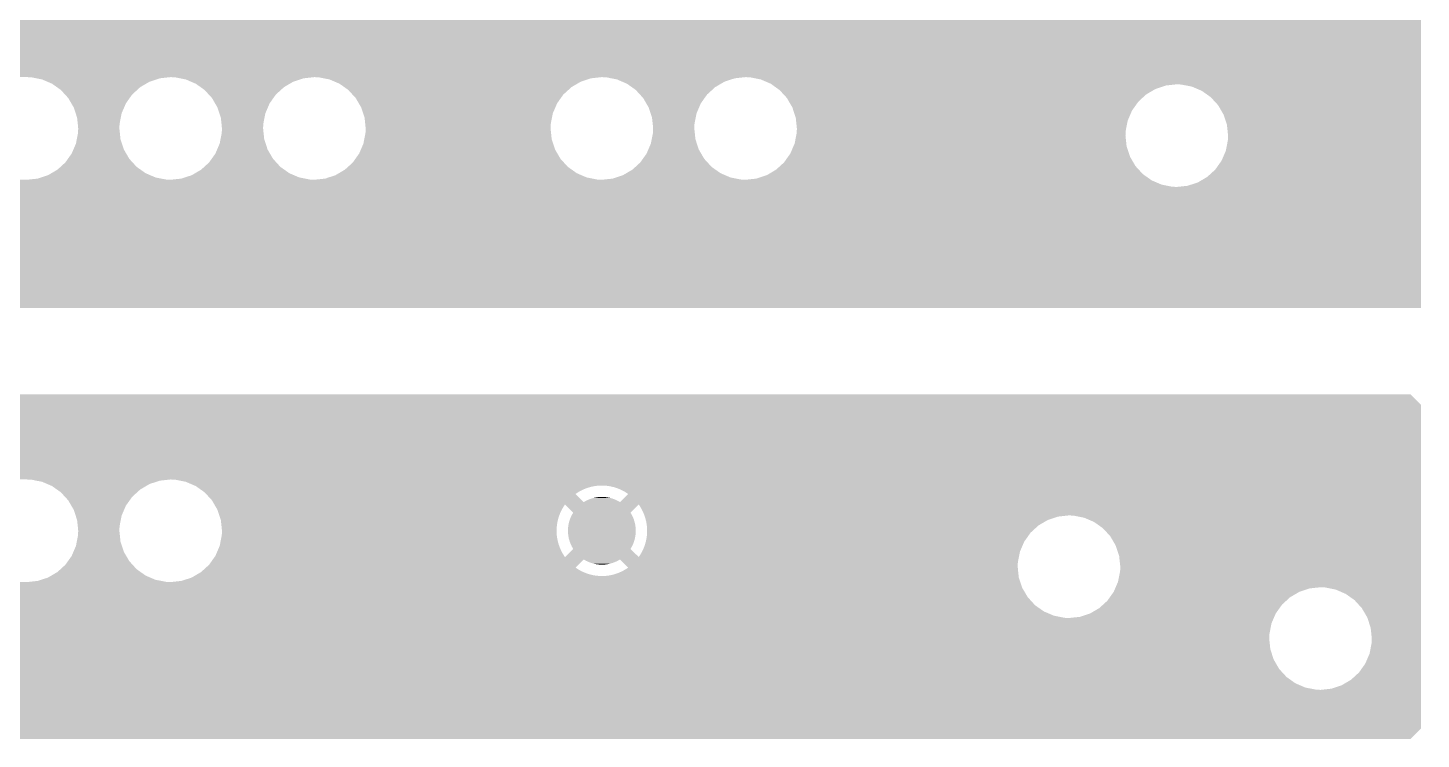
# Model space of a CAD drawing. Extents: x 295 to 953, y 10 to 290.
# Drawn here: x 631.18 to 659.49, y 205.21 to 219.67 of the extents above; entities that cross this region are included whole.
import ezdxf

# ---------------------------------------------------------------- set-up
doc = ezdxf.new("R2010")
doc.units = 0
doc.header["$LTSCALE"] = 5
doc.header["$MEASUREMENT"] = 0
doc.layers.add('PWR', color=7, linetype='CONTINUOUS')

msp = doc.modelspace()

# ---------------------------------------------------------------- linework, layer by layer
at = {"layer": 'PWR'}
for points in [[(572.155, 219.251), (572.155, 220.086), (659.493, 219.251), (659.493, 220.086)], [(593.863, 219.247), (593.771, 219.251), (659.493, 219.247), (659.493, 219.251)], [(594.079, 219.204), (593.863, 219.247), (659.493, 219.204), (659.493, 219.247)], [(594.281, 219.117), (594.079, 219.204), (659.493, 219.117), (659.493, 219.204)], [(594.461, 218.99), (594.281, 219.117), (659.493, 218.99), (659.493, 219.117)], [(594.61, 218.827), (594.461, 218.99), (659.493, 218.827), (659.493, 218.99)], [(594.704, 218.667), (594.61, 218.827), (659.493, 218.667), (659.493, 218.827)], [(631.251, 218.663), (631.16, 218.667), (634.042, 218.663), (634.081, 218.667)], [(631.349, 218.643), (631.251, 218.663), (633.861, 218.643), (634.042, 218.663)], [(631.468, 218.62), (631.349, 218.643), (633.791, 218.62), (633.861, 218.643)], [(631.574, 218.574), (631.468, 218.62), (633.652, 218.574), (633.791, 218.62)], [(634.172, 218.663), (634.081, 218.667), (636.963, 218.663), (637.002, 218.667)], [(634.27, 218.643), (634.172, 218.663), (636.782, 218.643), (636.963, 218.663)], [(634.389, 218.62), (634.27, 218.643), (636.712, 218.62), (636.782, 218.643)], [(634.495, 218.574), (634.389, 218.62), (636.573, 218.574), (636.712, 218.62)], [(637.093, 218.663), (637.002, 218.667), (642.805, 218.663), (642.844, 218.667)], [(637.191, 218.643), (637.093, 218.663), (642.624, 218.643), (642.805, 218.663)], [(637.31, 218.62), (637.191, 218.643), (642.554, 218.62), (642.624, 218.643)], [(637.416, 218.574), (637.31, 218.62), (642.415, 218.574), (642.554, 218.62)], [(642.935, 218.663), (642.844, 218.667), (645.726, 218.663), (645.765, 218.667)], [(643.033, 218.643), (642.935, 218.663), (645.545, 218.643), (645.726, 218.663)], [(643.152, 218.62), (643.033, 218.643), (645.475, 218.62), (645.545, 218.643)], [(643.258, 218.574), (643.152, 218.62), (645.336, 218.574), (645.475, 218.62)], [(645.856, 218.663), (645.765, 218.667), (659.493, 218.663), (659.493, 218.667)], [(646.073, 218.62), (645.856, 218.663), (659.493, 218.62), (659.493, 218.663)], [(646.275, 218.533), (646.073, 218.62), (659.493, 218.533), (659.493, 218.62)], [(631.67, 218.533), (631.574, 218.574), (633.581, 218.533), (633.652, 218.574)], [(631.769, 218.463), (631.67, 218.533), (633.462, 218.463), (633.581, 218.533)], [(631.85, 218.405), (631.769, 218.463), (633.399, 218.405), (633.462, 218.463)], [(631.933, 218.314), (631.85, 218.405), (633.299, 218.314), (633.399, 218.405)], [(631.999, 218.243), (631.933, 218.314), (633.248, 218.243), (633.299, 218.314)], [(634.591, 218.533), (634.495, 218.574), (636.502, 218.533), (636.573, 218.574)], [(634.69, 218.463), (634.591, 218.533), (636.383, 218.463), (636.502, 218.533)], [(634.771, 218.405), (634.69, 218.463), (636.32, 218.405), (636.383, 218.463)], [(634.854, 218.314), (634.771, 218.405), (636.22, 218.314), (636.32, 218.405)], [(634.92, 218.243), (634.854, 218.314), (636.169, 218.243), (636.22, 218.314)], [(637.512, 218.533), (637.416, 218.574), (642.344, 218.533), (642.415, 218.574)], [(637.611, 218.463), (637.512, 218.533), (642.225, 218.463), (642.344, 218.533)], [(637.692, 218.405), (637.611, 218.463), (642.162, 218.405), (642.225, 218.463)], [(637.775, 218.314), (637.692, 218.405), (642.062, 218.314), (642.162, 218.405)], [(637.841, 218.243), (637.775, 218.314), (642.011, 218.243), (642.062, 218.314)], [(643.354, 218.533), (643.258, 218.574), (645.265, 218.533), (645.336, 218.574)], [(643.453, 218.463), (643.354, 218.533), (645.146, 218.463), (645.265, 218.533)], [(643.534, 218.405), (643.453, 218.463), (645.083, 218.405), (645.146, 218.463)], [(643.617, 218.314), (643.534, 218.405), (644.983, 218.314), (645.083, 218.405)], [(643.683, 218.243), (643.617, 218.314), (644.932, 218.243), (644.983, 218.314)], [(646.293, 218.521), (646.275, 218.533), (659.493, 218.521), (659.493, 218.533)], [(646.326, 218.497), (646.293, 218.521), (654.308, 218.497), (654.528, 218.521)], [(646.422, 218.428), (646.326, 218.497), (654.099, 218.428), (654.308, 218.497)], [(646.455, 218.405), (646.422, 218.428), (654.059, 218.405), (654.099, 218.428)], [(646.536, 218.317), (646.455, 218.405), (653.909, 218.317), (654.059, 218.405)], [(646.604, 218.243), (646.536, 218.317), (653.827, 218.243), (653.909, 218.317)], [(654.619, 218.516), (654.528, 218.521), (659.493, 218.516), (659.493, 218.521)], [(654.836, 218.474), (654.619, 218.516), (659.493, 218.474), (659.493, 218.516)], [(655.038, 218.387), (654.836, 218.474), (659.493, 218.387), (659.493, 218.474)], [(655.218, 218.259), (655.038, 218.387), (659.493, 218.259), (659.493, 218.387)], [(632.062, 218.134), (631.999, 218.243), (633.171, 218.134), (633.248, 218.243)], [(632.11, 218.052), (632.062, 218.134), (633.136, 218.052), (633.171, 218.134)], [(632.15, 217.932), (632.11, 218.052), (633.084, 217.932), (633.136, 218.052)], [(634.983, 218.134), (634.92, 218.243), (636.092, 218.134), (636.169, 218.243)], [(635.031, 218.052), (634.983, 218.134), (636.057, 218.052), (636.092, 218.134)], [(635.071, 217.932), (635.031, 218.052), (636.005, 217.932), (636.057, 218.052)], [(637.904, 218.134), (637.841, 218.243), (641.934, 218.134), (642.011, 218.243)], [(637.952, 218.052), (637.904, 218.134), (641.899, 218.052), (641.934, 218.134)], [(637.992, 217.932), (637.952, 218.052), (641.847, 217.932), (641.899, 218.052)], [(643.746, 218.134), (643.683, 218.243), (644.855, 218.134), (644.932, 218.243)], [(643.794, 218.052), (643.746, 218.134), (644.82, 218.052), (644.855, 218.134)], [(643.834, 217.932), (643.794, 218.052), (644.768, 217.932), (644.82, 218.052)], [(646.647, 218.168), (646.604, 218.243), (653.746, 218.168), (653.827, 218.243)], [(646.715, 218.052), (646.647, 218.168), (653.664, 218.052), (653.746, 218.168)], [(646.736, 217.988), (646.715, 218.052), (653.618, 217.988), (653.664, 218.052)], [(655.367, 218.097), (655.218, 218.259), (659.493, 218.097), (659.493, 218.259)], [(655.478, 217.906), (655.367, 218.097), (659.493, 217.906), (659.493, 218.097)], [(632.179, 217.843), (632.15, 217.932), (633.067, 217.843), (633.084, 217.932)], [(632.193, 217.716), (632.179, 217.843), (633.042, 217.716), (633.067, 217.843)], [(635.1, 217.843), (635.071, 217.932), (635.988, 217.843), (636.005, 217.932)], [(635.114, 217.716), (635.1, 217.843), (635.963, 217.716), (635.988, 217.843)], [(638.021, 217.843), (637.992, 217.932), (641.83, 217.843), (641.847, 217.932)], [(638.035, 217.716), (638.021, 217.843), (641.805, 217.716), (641.83, 217.843)], [(643.863, 217.843), (643.834, 217.932), (644.751, 217.843), (644.768, 217.932)], [(643.877, 217.716), (643.863, 217.843), (644.726, 217.716), (644.751, 217.843)], [(646.784, 217.843), (646.736, 217.988), (653.556, 217.843), (653.618, 217.988)], [(646.79, 217.786), (646.784, 217.843), (653.531, 217.786), (653.556, 217.843)], [(646.807, 217.624), (646.79, 217.786), (653.499, 217.624), (653.531, 217.786)], [(655.547, 217.697), (655.478, 217.906), (659.493, 217.697), (659.493, 217.906)], [(632.173, 217.405), (632.198, 217.532), (633.061, 217.405), (633.048, 217.532)], [(632.202, 217.624), (632.193, 217.716), (633.038, 217.624), (633.042, 217.716)], [(632.198, 217.532), (632.202, 217.624), (633.048, 217.532), (633.038, 217.624)], [(635.094, 217.405), (635.119, 217.532), (635.982, 217.405), (635.969, 217.532)], [(635.123, 217.624), (635.114, 217.716), (635.959, 217.624), (635.963, 217.716)], [(635.119, 217.532), (635.123, 217.624), (635.969, 217.532), (635.959, 217.624)], [(638.015, 217.405), (638.04, 217.532), (641.824, 217.405), (641.811, 217.532)], [(638.044, 217.624), (638.035, 217.716), (641.801, 217.624), (641.805, 217.716)], [(638.04, 217.532), (638.044, 217.624), (641.811, 217.532), (641.801, 217.624)], [(643.857, 217.405), (643.882, 217.532), (644.745, 217.405), (644.732, 217.532)], [(643.886, 217.624), (643.877, 217.716), (644.722, 217.624), (644.726, 217.716)], [(643.882, 217.532), (643.886, 217.624), (644.732, 217.532), (644.722, 217.624)], [(646.761, 217.316), (646.793, 217.478), (653.502, 217.316), (653.485, 217.478)], [(646.793, 217.478), (646.803, 217.532), (653.485, 217.478), (653.487, 217.532)], [(646.803, 217.532), (646.805, 217.57), (653.487, 217.532), (653.489, 217.57)], [(646.805, 217.57), (646.807, 217.624), (653.489, 217.57), (653.499, 217.624)], [(655.57, 217.478), (655.547, 217.697), (659.493, 217.478), (659.493, 217.697)], [(655.566, 217.386), (655.57, 217.478), (659.493, 217.386), (659.493, 217.478)], [(632.069, 217.113), (632.104, 217.195), (633.178, 217.113), (633.13, 217.195)], [(632.104, 217.195), (632.156, 217.316), (633.13, 217.195), (633.09, 217.316)], [(632.156, 217.316), (632.173, 217.405), (633.09, 217.316), (633.061, 217.405)], [(634.99, 217.113), (635.025, 217.195), (636.099, 217.113), (636.051, 217.195)], [(635.025, 217.195), (635.077, 217.316), (636.051, 217.195), (636.011, 217.316)], [(635.077, 217.316), (635.094, 217.405), (636.011, 217.316), (635.982, 217.405)], [(637.911, 217.113), (637.946, 217.195), (641.941, 217.113), (641.893, 217.195)], [(637.946, 217.195), (637.998, 217.316), (641.893, 217.195), (641.853, 217.316)], [(637.998, 217.316), (638.015, 217.405), (641.853, 217.316), (641.824, 217.405)], [(643.753, 217.113), (643.788, 217.195), (644.862, 217.113), (644.814, 217.195)], [(643.788, 217.195), (643.84, 217.316), (644.814, 217.195), (644.774, 217.316)], [(643.84, 217.316), (643.857, 217.405), (644.774, 217.316), (644.745, 217.405)], [(646.674, 217.113), (646.736, 217.259), (653.556, 217.113), (653.508, 217.259)], [(646.736, 217.259), (646.761, 217.316), (653.508, 217.259), (653.502, 217.316)], [(655.524, 217.17), (655.566, 217.386), (659.493, 217.17), (659.493, 217.386)], [(631.842, 216.842), (631.941, 216.933), (633.39, 216.842), (633.307, 216.933)], [(631.941, 216.933), (631.992, 217.005), (633.307, 216.933), (633.241, 217.005)], [(631.992, 217.005), (632.069, 217.113), (633.241, 217.005), (633.178, 217.113)], [(634.763, 216.842), (634.862, 216.933), (636.311, 216.842), (636.228, 216.933)], [(634.862, 216.933), (634.913, 217.005), (636.228, 216.933), (636.162, 217.005)], [(634.913, 217.005), (634.99, 217.113), (636.162, 217.005), (636.099, 217.113)], [(637.684, 216.842), (637.783, 216.933), (642.153, 216.842), (642.07, 216.933)], [(637.783, 216.933), (637.834, 217.005), (642.07, 216.933), (642.004, 217.005)], [(637.834, 217.005), (637.911, 217.113), (642.004, 217.005), (641.941, 217.113)], [(643.526, 216.842), (643.625, 216.933), (645.074, 216.842), (644.991, 216.933)], [(643.625, 216.933), (643.676, 217.005), (644.991, 216.933), (644.925, 217.005)], [(643.676, 217.005), (643.753, 217.113), (644.925, 217.005), (644.862, 217.113)], [(646.465, 216.859), (646.546, 216.933), (653.688, 216.859), (653.645, 216.933)], [(646.546, 216.933), (646.628, 217.049), (653.645, 216.933), (653.577, 217.049)], [(646.628, 217.049), (646.674, 217.113), (653.577, 217.049), (653.556, 217.113)], [(655.309, 216.787), (655.437, 216.967), (659.493, 216.787), (659.493, 216.967)], [(655.437, 216.967), (655.524, 217.17), (659.493, 216.967), (659.493, 217.17)], [(631.379, 216.604), (631.45, 216.628), (633.891, 216.604), (633.772, 216.628)], [(631.45, 216.628), (631.588, 216.673), (633.772, 216.628), (633.666, 216.673)], [(631.588, 216.673), (631.659, 216.715), (633.666, 216.673), (633.57, 216.715)], [(631.659, 216.715), (631.778, 216.785), (633.57, 216.715), (633.471, 216.785)], [(631.778, 216.785), (631.842, 216.842), (633.471, 216.785), (633.39, 216.842)], [(634.3, 216.604), (634.371, 216.628), (636.812, 216.604), (636.693, 216.628)], [(634.371, 216.628), (634.509, 216.673), (636.693, 216.628), (636.587, 216.673)], [(634.509, 216.673), (634.58, 216.715), (636.587, 216.673), (636.491, 216.715)], [(634.58, 216.715), (634.699, 216.785), (636.491, 216.715), (636.392, 216.785)], [(634.699, 216.785), (634.763, 216.842), (636.392, 216.785), (636.311, 216.842)], [(637.221, 216.604), (637.292, 216.628), (642.654, 216.604), (642.535, 216.628)], [(637.292, 216.628), (637.43, 216.673), (642.535, 216.628), (642.429, 216.673)], [(637.43, 216.673), (637.501, 216.715), (642.429, 216.673), (642.333, 216.715)], [(637.501, 216.715), (637.62, 216.785), (642.333, 216.715), (642.234, 216.785)], [(637.62, 216.785), (637.684, 216.842), (642.234, 216.785), (642.153, 216.842)], [(643.063, 216.604), (643.134, 216.628), (645.575, 216.604), (645.456, 216.628)], [(643.134, 216.628), (643.272, 216.673), (645.456, 216.628), (645.35, 216.673)], [(643.272, 216.673), (643.343, 216.715), (645.35, 216.673), (645.254, 216.715)], [(643.343, 216.715), (643.462, 216.785), (645.254, 216.715), (645.155, 216.785)], [(643.462, 216.785), (643.526, 216.842), (645.155, 216.785), (645.074, 216.842)], [(645.984, 216.604), (646.193, 216.673), (653.967, 216.604), (653.87, 216.673)], [(646.193, 216.673), (646.233, 216.696), (653.87, 216.673), (653.837, 216.696)], [(646.233, 216.696), (646.383, 216.785), (653.837, 216.696), (653.756, 216.785)], [(646.383, 216.785), (646.465, 216.859), (653.756, 216.785), (653.688, 216.859)], [(654.956, 216.527), (655.146, 216.638), (659.493, 216.527), (659.493, 216.638)], [(655.146, 216.638), (655.309, 216.787), (659.493, 216.638), (659.493, 216.787)], [(516.902, 216.405), (516.937, 216.435), (659.493, 216.405), (659.493, 216.435)], [(544.99, 216.435), (545.028, 216.439), (654.528, 216.435), (654.436, 216.439)], [(545.028, 216.439), (545.17, 216.454), (654.436, 216.439), (654.359, 216.454)], [(548.571, 216.454), (548.599, 216.482), (654.359, 216.454), (654.219, 216.482)], [(548.599, 216.482), (548.686, 216.569), (654.219, 216.482), (654.017, 216.569)], [(548.686, 216.569), (548.698, 216.581), (654.017, 216.569), (653.999, 216.581)], [(548.978, 216.368), (548.952, 216.405), (659.493, 216.368), (659.493, 216.405)], [(549, 216.33), (548.978, 216.368), (659.493, 216.33), (659.493, 216.368)], [(607.883, 216.326), (607.792, 216.33), (659.493, 216.326), (659.493, 216.33)], [(608.1, 216.283), (607.883, 216.326), (659.493, 216.283), (659.493, 216.326)], [(631.16, 216.581), (631.198, 216.585), (634.081, 216.581), (633.989, 216.585)], [(631.198, 216.585), (631.379, 216.604), (633.989, 216.585), (633.891, 216.604)], [(634.081, 216.581), (634.119, 216.585), (637.002, 216.581), (636.91, 216.585)], [(634.119, 216.585), (634.3, 216.604), (636.91, 216.585), (636.812, 216.604)], [(637.002, 216.581), (637.04, 216.585), (642.844, 216.581), (642.752, 216.585)], [(637.04, 216.585), (637.221, 216.604), (642.752, 216.585), (642.654, 216.604)], [(642.844, 216.581), (642.882, 216.585), (645.765, 216.581), (645.673, 216.585)], [(642.882, 216.585), (643.063, 216.604), (645.673, 216.585), (645.575, 216.604)], [(645.765, 216.581), (645.984, 216.604), (653.999, 216.581), (653.967, 216.604)], [(654.528, 216.435), (654.747, 216.458), (659.493, 216.435), (659.493, 216.458)], [(654.747, 216.458), (654.956, 216.527), (659.493, 216.458), (659.493, 216.527)], [(608.302, 216.196), (608.1, 216.283), (659.493, 216.196), (659.493, 216.283)], [(608.482, 216.069), (608.302, 216.196), (659.493, 216.069), (659.493, 216.196)], [(608.631, 215.906), (608.482, 216.069), (659.493, 215.906), (659.493, 216.069)], [(608.742, 215.716), (608.631, 215.906), (659.493, 215.716), (659.493, 215.906)], [(608.811, 215.506), (608.742, 215.716), (659.493, 215.506), (659.493, 215.716)], [(608.834, 215.287), (608.811, 215.506), (659.493, 215.287), (659.493, 215.506)], [(608.788, 214.979), (608.83, 215.195), (659.493, 214.979), (659.493, 215.195)], [(608.83, 215.195), (608.834, 215.287), (659.493, 215.195), (659.493, 215.287)], [(608.701, 214.776), (608.788, 214.979), (659.493, 214.776), (659.493, 214.979)], [(608.573, 214.597), (608.701, 214.776), (659.493, 214.597), (659.493, 214.776)], [(608.22, 214.336), (608.41, 214.448), (659.493, 214.336), (659.493, 214.448)], [(608.41, 214.448), (608.573, 214.597), (659.493, 214.448), (659.493, 214.597)], [(580.209, 214.119), (580.195, 214.244), (659.493, 214.119), (659.493, 214.244)], [(580.204, 214.027), (580.209, 214.119), (659.493, 214.027), (659.493, 214.119)], [(607.792, 214.244), (608.011, 214.268), (659.493, 214.244), (659.493, 214.268)], [(608.011, 214.268), (608.22, 214.336), (659.493, 214.268), (659.493, 214.336)], [(580.194, 213.973), (580.204, 214.027), (659.493, 213.973), (659.493, 214.027)], [(615.24, 212.003), (615.457, 212.22), (659.493, 212.003), (659.276, 212.22)], [(615.24, 210.488), (615.24, 212.003), (659.493, 210.488), (659.493, 212.003)], [(631.251, 210.484), (631.16, 210.488), (634.042, 210.484), (634.081, 210.488)], [(631.349, 210.464), (631.251, 210.484), (633.861, 210.464), (634.042, 210.484)], [(631.468, 210.441), (631.349, 210.464), (633.791, 210.441), (633.861, 210.464)], [(631.574, 210.396), (631.468, 210.441), (633.652, 210.396), (633.791, 210.441)], [(631.67, 210.354), (631.574, 210.396), (633.581, 210.354), (633.652, 210.396)], [(634.172, 210.484), (634.081, 210.488), (659.493, 210.484), (659.493, 210.488)], [(634.389, 210.441), (634.172, 210.484), (659.493, 210.441), (659.493, 210.484)], [(634.566, 210.365), (634.389, 210.441), (659.493, 210.365), (659.493, 210.441)], [(631.769, 210.284), (631.67, 210.354), (633.462, 210.284), (633.581, 210.354)], [(631.85, 210.227), (631.769, 210.284), (633.399, 210.227), (633.462, 210.284)], [(631.933, 210.135), (631.85, 210.227), (633.299, 210.135), (633.399, 210.227)], [(631.999, 210.064), (631.933, 210.135), (633.248, 210.064), (633.299, 210.135)], [(634.575, 210.361), (634.566, 210.365), (642.758, 210.361), (642.823, 210.365)], [(634.591, 210.354), (634.575, 210.361), (642.704, 210.354), (642.758, 210.361)], [(634.593, 210.353), (634.591, 210.354), (642.693, 210.353), (642.704, 210.354)], [(634.612, 210.34), (634.593, 210.353), (642.629, 210.34), (642.693, 210.353)], [(634.636, 210.322), (634.612, 210.34), (642.566, 210.322), (642.629, 210.34)], [(634.667, 210.3), (634.636, 210.322), (642.504, 210.3), (642.566, 210.322)], [(634.705, 210.274), (634.667, 210.3), (642.444, 210.274), (642.504, 210.3)], [(634.748, 210.243), (634.705, 210.274), (642.386, 210.243), (642.444, 210.274)], [(634.771, 210.227), (634.748, 210.243), (642.359, 210.227), (642.386, 210.243)], [(634.787, 210.208), (634.771, 210.227), (642.33, 210.208), (642.359, 210.227)], [(634.801, 210.194), (634.787, 210.208), (642.309, 210.194), (642.33, 210.208)], [(634.92, 210.064), (634.801, 210.194), (642.439, 210.064), (642.309, 210.194)], [(642.612, 210.094), (642.631, 210.1), (643.074, 210.094), (643.058, 210.1)], [(642.631, 210.1), (642.666, 210.111), (643.058, 210.1), (643.019, 210.111)], [(642.666, 210.111), (642.686, 210.116), (643.019, 210.111), (643.003, 210.116)], [(642.686, 210.116), (642.722, 210.123), (643.003, 210.116), (642.963, 210.123)], [(642.722, 210.123), (642.743, 210.126), (642.963, 210.123), (642.948, 210.126)], [(642.743, 210.126), (642.778, 210.131), (642.948, 210.126), (642.905, 210.131)], [(642.778, 210.131), (642.805, 210.133), (642.905, 210.131), (642.891, 210.133)], [(642.805, 210.133), (642.834, 210.134), (642.891, 210.133), (642.834, 210.134)], [(642.889, 210.364), (642.823, 210.365), (659.493, 210.364), (659.493, 210.365)], [(642.954, 210.358), (642.889, 210.364), (659.493, 210.358), (659.493, 210.364)], [(643.019, 210.348), (642.954, 210.358), (659.493, 210.348), (659.493, 210.358)], [(643.083, 210.333), (643.019, 210.348), (659.493, 210.333), (659.493, 210.348)], [(643.146, 210.314), (643.083, 210.333), (659.493, 210.314), (659.493, 210.333)], [(643.207, 210.29), (643.146, 210.314), (659.493, 210.29), (659.493, 210.314)], [(643.266, 210.262), (643.207, 210.29), (659.493, 210.262), (659.493, 210.29)], [(643.212, 210.028), (643.378, 210.194), (659.493, 210.028), (659.493, 210.194)], [(643.323, 210.23), (643.266, 210.262), (659.493, 210.23), (659.493, 210.262)], [(643.378, 210.194), (643.323, 210.23), (659.493, 210.194), (659.493, 210.23)], [(632.062, 209.956), (631.999, 210.064), (633.171, 209.956), (633.248, 210.064)], [(632.11, 209.874), (632.062, 209.956), (633.136, 209.874), (633.171, 209.956)], [(632.15, 209.753), (632.11, 209.874), (633.084, 209.753), (633.136, 209.874)], [(634.941, 210.028), (634.92, 210.064), (642.475, 210.028), (642.439, 210.064)], [(634.969, 209.979), (634.941, 210.028), (659.493, 209.979), (659.493, 210.028)], [(635.001, 209.925), (634.969, 209.979), (642.058, 209.925), (642.094, 209.979)], [(635.031, 209.874), (635.001, 209.925), (642.03, 209.874), (642.058, 209.925)], [(635.033, 209.867), (635.031, 209.874), (642.026, 209.867), (642.03, 209.874)], [(635.053, 209.808), (635.033, 209.867), (641.998, 209.808), (642.026, 209.867)], [(642.261, 209.813), (642.094, 209.979), (643.426, 209.813), (643.593, 209.979)], [(642.237, 209.772), (642.261, 209.813), (643.45, 209.772), (643.426, 209.813)], [(642.475, 210.028), (642.509, 210.048), (643.212, 210.028), (643.177, 210.048)], [(642.509, 210.048), (642.526, 210.056), (643.177, 210.048), (643.162, 210.056)], [(642.526, 210.056), (642.559, 210.073), (643.162, 210.056), (643.127, 210.073)], [(642.559, 210.073), (642.577, 210.08), (643.127, 210.073), (643.111, 210.08)], [(642.577, 210.08), (642.612, 210.094), (643.111, 210.08), (643.074, 210.094)], [(643.618, 209.942), (643.593, 209.979), (659.493, 209.942), (659.493, 209.979)], [(643.652, 209.885), (643.618, 209.942), (659.493, 209.885), (659.493, 209.942)], [(643.681, 209.827), (643.652, 209.885), (659.493, 209.827), (659.493, 209.885)], [(643.706, 209.766), (643.681, 209.827), (659.493, 209.766), (659.493, 209.827)], [(632.179, 209.664), (632.15, 209.753), (633.067, 209.664), (633.084, 209.753)], [(632.193, 209.537), (632.179, 209.664), (633.042, 209.537), (633.067, 209.664)], [(632.202, 209.445), (632.193, 209.537), (633.038, 209.445), (633.042, 209.537)], [(635.073, 209.747), (635.053, 209.808), (641.974, 209.747), (641.998, 209.808)], [(635.093, 209.684), (635.073, 209.747), (641.955, 209.684), (641.974, 209.747)], [(635.1, 209.664), (635.093, 209.684), (641.95, 209.664), (641.955, 209.684)], [(635.105, 209.621), (635.1, 209.664), (641.94, 209.621), (641.95, 209.664)], [(635.112, 209.556), (635.105, 209.621), (641.93, 209.556), (641.94, 209.621)], [(635.119, 209.49), (635.112, 209.556), (641.925, 209.49), (641.93, 209.556)], [(642.157, 209.502), (642.162, 209.549), (643.531, 209.502), (643.525, 209.549)], [(642.162, 209.549), (642.164, 209.558), (643.525, 209.549), (643.524, 209.558)], [(642.164, 209.558), (642.173, 209.605), (643.524, 209.558), (643.514, 209.605)], [(642.173, 209.605), (642.175, 209.614), (643.514, 209.605), (643.512, 209.614)], [(642.175, 209.614), (642.188, 209.659), (643.512, 209.614), (643.498, 209.659)], [(642.188, 209.659), (642.192, 209.668), (643.498, 209.659), (643.496, 209.668)], [(642.192, 209.668), (642.208, 209.713), (643.496, 209.668), (643.479, 209.713)], [(642.208, 209.713), (642.212, 209.721), (643.479, 209.713), (643.475, 209.721)], [(642.212, 209.721), (642.232, 209.764), (643.475, 209.721), (643.454, 209.764)], [(642.232, 209.764), (642.237, 209.772), (643.454, 209.764), (643.45, 209.772)], [(643.709, 209.758), (643.706, 209.766), (659.493, 209.758), (659.493, 209.766)], [(643.716, 209.734), (643.709, 209.758), (652.118, 209.734), (652.337, 209.758)], [(643.727, 209.704), (643.716, 209.734), (652.025, 209.704), (652.118, 209.734)], [(643.736, 209.665), (643.727, 209.704), (651.908, 209.665), (652.025, 209.704)], [(643.743, 209.64), (643.736, 209.665), (651.865, 209.64), (651.908, 209.665)], [(643.754, 209.576), (643.743, 209.64), (651.755, 209.576), (651.865, 209.64)], [(643.757, 209.554), (643.754, 209.576), (651.718, 209.554), (651.755, 209.576)], [(643.761, 209.511), (643.757, 209.554), (651.67, 209.511), (651.718, 209.554)], [(652.429, 209.753), (652.337, 209.758), (659.493, 209.753), (659.493, 209.758)], [(652.645, 209.711), (652.429, 209.753), (659.493, 209.711), (659.493, 209.753)], [(652.847, 209.624), (652.645, 209.711), (659.493, 209.624), (659.493, 209.711)], [(653.027, 209.496), (652.847, 209.624), (659.493, 209.496), (659.493, 209.624)], [(632.173, 209.226), (632.198, 209.353), (633.061, 209.226), (633.048, 209.353)], [(632.198, 209.353), (632.202, 209.445), (633.048, 209.353), (633.038, 209.445)], [(635.095, 209.23), (635.108, 209.294), (641.949, 209.23), (641.936, 209.294)], [(635.108, 209.294), (635.119, 209.353), (641.936, 209.294), (641.928, 209.353)], [(635.123, 209.445), (635.119, 209.49), (641.924, 209.445), (641.925, 209.49)], [(635.119, 209.353), (635.12, 209.359), (641.928, 209.353), (641.927, 209.359)], [(635.12, 209.359), (635.122, 209.425), (641.927, 209.359), (641.924, 209.425)], [(635.122, 209.425), (635.123, 209.445), (641.924, 209.425), (641.924, 209.445)], [(642.154, 209.445), (642.156, 209.493), (643.533, 209.445), (643.531, 209.493)], [(642.156, 209.397), (642.154, 209.445), (643.531, 209.397), (643.533, 209.445)], [(642.156, 209.493), (642.157, 209.502), (643.531, 209.493), (643.531, 209.502)], [(642.157, 209.388), (642.156, 209.397), (643.53, 209.388), (643.531, 209.397)], [(642.162, 209.341), (642.157, 209.388), (643.525, 209.341), (643.53, 209.388)], [(642.164, 209.332), (642.162, 209.341), (643.523, 209.332), (643.525, 209.341)], [(642.173, 209.285), (642.164, 209.332), (643.514, 209.285), (643.523, 209.332)], [(642.175, 209.276), (642.173, 209.285), (643.512, 209.276), (643.514, 209.285)], [(642.189, 209.231), (642.175, 209.276), (643.499, 209.231), (643.512, 209.276)], [(643.737, 209.225), (643.747, 209.269), (651.428, 209.225), (651.459, 209.269)], [(643.747, 209.269), (643.757, 209.334), (651.459, 209.269), (651.505, 209.334)], [(643.757, 209.334), (643.763, 209.4), (651.505, 209.334), (651.551, 209.4)], [(643.764, 209.445), (643.761, 209.511), (651.599, 209.445), (651.67, 209.511)], [(643.763, 209.405), (643.764, 209.445), (651.555, 209.405), (651.599, 209.445)], [(643.763, 209.4), (643.763, 209.405), (651.551, 209.4), (651.555, 209.405)], [(653.176, 209.334), (653.027, 209.496), (659.493, 209.334), (659.493, 209.496)], [(653.287, 209.143), (653.176, 209.334), (659.493, 209.143), (659.493, 209.334)], [(632.069, 208.934), (632.104, 209.016), (633.178, 208.934), (633.13, 209.016)], [(632.104, 209.016), (632.156, 209.137), (633.13, 209.016), (633.09, 209.137)], [(632.156, 209.137), (632.173, 209.226), (633.09, 209.137), (633.061, 209.226)], [(634.99, 208.934), (635.012, 208.987), (642.078, 208.934), (642.045, 208.987)], [(635.012, 208.987), (635.037, 209.045), (642.045, 208.987), (642.015, 209.045)], [(635.037, 209.045), (635.063, 209.105), (642.015, 209.045), (641.988, 209.105)], [(635.063, 209.105), (635.077, 209.137), (641.988, 209.105), (641.977, 209.137)], [(635.077, 209.137), (635.083, 209.167), (641.977, 209.137), (641.966, 209.167)], [(635.083, 209.167), (635.095, 209.23), (641.966, 209.167), (641.949, 209.23)], [(642.094, 208.911), (642.261, 209.077), (643.593, 208.911), (643.426, 209.077)], [(642.191, 209.222), (642.189, 209.231), (643.496, 209.222), (643.499, 209.231)], [(642.209, 209.177), (642.191, 209.222), (643.479, 209.177), (643.496, 209.222)], [(642.212, 209.169), (642.209, 209.177), (643.475, 209.169), (643.479, 209.177)], [(642.233, 209.126), (642.212, 209.169), (643.455, 209.126), (643.475, 209.169)], [(642.237, 209.118), (642.233, 209.126), (643.45, 209.118), (643.455, 209.126)], [(642.261, 209.077), (642.237, 209.118), (643.426, 209.077), (643.45, 209.118)], [(643.593, 208.911), (643.629, 208.965), (651.319, 208.911), (651.329, 208.965)], [(643.629, 208.965), (643.661, 209.023), (651.329, 208.965), (651.341, 209.023)], [(643.661, 209.023), (643.689, 209.082), (651.341, 209.023), (651.366, 209.082)], [(643.689, 209.082), (643.713, 209.143), (651.366, 209.082), (651.392, 209.143)], [(643.713, 209.143), (643.732, 209.206), (651.392, 209.143), (651.419, 209.206)], [(643.732, 209.206), (643.737, 209.225), (651.419, 209.206), (651.428, 209.225)], [(653.356, 208.934), (653.287, 209.143), (659.493, 208.934), (659.493, 209.143)], [(631.842, 208.663), (631.941, 208.755), (633.39, 208.663), (633.307, 208.755)], [(631.941, 208.755), (631.992, 208.826), (633.307, 208.755), (633.241, 208.826)], [(631.992, 208.826), (632.069, 208.934), (633.241, 208.826), (633.178, 208.934)], [(634.758, 208.66), (634.798, 208.696), (642.364, 208.66), (642.309, 208.696)], [(634.798, 208.696), (634.862, 208.755), (642.309, 208.696), (642.368, 208.755)], [(634.862, 208.755), (634.938, 208.862), (642.368, 208.755), (642.475, 208.862)], [(634.938, 208.862), (634.973, 208.911), (651.309, 208.862), (651.319, 208.911)], [(634.973, 208.911), (634.988, 208.931), (642.094, 208.911), (642.08, 208.931)], [(634.988, 208.931), (634.99, 208.934), (642.08, 208.931), (642.078, 208.934)], [(642.51, 208.842), (642.475, 208.862), (643.178, 208.842), (643.212, 208.862)], [(642.525, 208.834), (642.51, 208.842), (643.161, 208.834), (643.178, 208.842)], [(642.561, 208.817), (642.525, 208.834), (643.128, 208.817), (643.161, 208.834)], [(642.576, 208.81), (642.561, 208.817), (643.11, 208.81), (643.128, 208.817)], [(642.613, 208.796), (642.576, 208.81), (643.075, 208.796), (643.11, 208.81)], [(642.629, 208.79), (642.613, 208.796), (643.056, 208.79), (643.075, 208.796)], [(642.668, 208.779), (642.629, 208.79), (643.021, 208.779), (643.056, 208.79)], [(642.684, 208.774), (642.668, 208.779), (643.001, 208.774), (643.021, 208.779)], [(642.724, 208.767), (642.684, 208.774), (642.966, 208.767), (643.001, 208.774)], [(642.74, 208.764), (642.724, 208.767), (642.944, 208.764), (642.966, 208.767)], [(642.782, 208.759), (642.74, 208.764), (642.909, 208.759), (642.944, 208.764)], [(642.796, 208.757), (642.782, 208.759), (642.882, 208.757), (642.909, 208.759)], [(642.853, 208.756), (642.796, 208.757), (642.853, 208.756), (642.882, 208.757)], [(643.267, 208.807), (643.212, 208.862), (651.298, 208.807), (651.309, 208.862)], [(643.359, 208.715), (643.267, 208.807), (651.294, 208.715), (651.298, 208.807)], [(643.301, 208.647), (643.357, 208.682), (651.301, 208.647), (651.298, 208.682)], [(643.357, 208.682), (643.378, 208.696), (651.298, 208.682), (651.296, 208.696)], [(643.378, 208.696), (643.359, 208.715), (651.296, 208.696), (651.294, 208.715)], [(653.38, 208.715), (653.356, 208.934), (659.493, 208.715), (659.493, 208.934)], [(653.376, 208.623), (653.38, 208.715), (659.493, 208.623), (659.493, 208.715)], [(615.24, 208.286), (615.24, 208.402), (651.386, 208.286), (651.348, 208.402)], [(631.16, 208.402), (631.198, 208.406), (634.081, 208.402), (633.989, 208.406)], [(631.198, 208.406), (631.379, 208.426), (633.989, 208.406), (633.891, 208.426)], [(631.379, 208.426), (631.45, 208.449), (633.891, 208.426), (633.772, 208.449)], [(631.45, 208.449), (631.588, 208.494), (633.772, 208.449), (633.666, 208.494)], [(631.588, 208.494), (631.659, 208.536), (633.666, 208.494), (633.57, 208.536)], [(631.659, 208.536), (631.778, 208.606), (633.57, 208.536), (633.471, 208.606)], [(631.778, 208.606), (631.842, 208.663), (633.471, 208.606), (633.39, 208.663)], [(634.081, 208.402), (634.3, 208.426), (651.348, 208.402), (651.34, 208.426)], [(634.3, 208.426), (634.509, 208.494), (651.34, 208.426), (651.318, 208.494)], [(634.509, 208.494), (634.511, 208.496), (651.318, 208.494), (651.317, 208.496)], [(634.511, 208.496), (634.562, 208.525), (651.317, 208.496), (651.314, 208.525)], [(634.562, 208.525), (634.563, 208.526), (642.864, 208.525), (642.798, 208.526)], [(634.563, 208.526), (634.573, 208.532), (642.798, 208.526), (642.733, 208.532)], [(634.573, 208.532), (634.59, 208.542), (642.733, 208.532), (642.668, 208.542)], [(634.59, 208.542), (634.615, 208.557), (642.668, 208.542), (642.604, 208.557)], [(634.615, 208.557), (634.648, 208.576), (642.604, 208.557), (642.542, 208.576)], [(634.648, 208.576), (634.689, 208.6), (642.542, 208.576), (642.48, 208.6)], [(634.689, 208.6), (634.699, 208.606), (642.48, 208.6), (642.467, 208.606)], [(634.699, 208.606), (634.723, 208.628), (642.467, 208.606), (642.421, 208.628)], [(634.723, 208.628), (634.758, 208.66), (642.421, 208.628), (642.364, 208.66)], [(642.864, 208.525), (642.929, 208.529), (651.314, 208.525), (651.314, 208.529)], [(642.929, 208.529), (642.994, 208.537), (651.314, 208.529), (651.313, 208.537)], [(642.994, 208.537), (643.058, 208.55), (651.313, 208.537), (651.311, 208.55)], [(643.058, 208.55), (643.122, 208.568), (651.311, 208.55), (651.31, 208.568)], [(643.122, 208.568), (643.183, 208.59), (651.31, 208.568), (651.307, 208.59)], [(643.183, 208.59), (643.243, 208.616), (651.307, 208.59), (651.304, 208.616)], [(643.243, 208.616), (643.301, 208.647), (651.304, 208.616), (651.301, 208.647)], [(653.286, 208.297), (653.333, 208.407), (659.493, 208.297), (659.493, 208.407)], [(653.333, 208.407), (653.376, 208.623), (659.493, 208.407), (659.493, 208.623)], [(615.24, 208.096), (615.24, 208.286), (651.498, 208.096), (651.386, 208.286)], [(653.167, 208.094), (653.246, 208.204), (656.83, 208.094), (657.019, 208.204)], [(653.246, 208.205), (653.276, 208.274), (657.02, 208.205), (657.229, 208.274)], [(653.246, 208.204), (653.246, 208.205), (657.019, 208.204), (657.02, 208.205)], [(653.276, 208.274), (653.286, 208.297), (657.229, 208.274), (657.449, 208.297)], [(657.54, 208.293), (657.449, 208.297), (659.493, 208.293), (659.493, 208.297)], [(657.757, 208.25), (657.54, 208.293), (659.493, 208.25), (659.493, 208.293)], [(657.959, 208.163), (657.757, 208.25), (659.493, 208.163), (659.493, 208.25)], [(658.139, 208.036), (657.959, 208.163), (659.493, 208.036), (659.493, 208.163)], [(615.24, 207.933), (615.24, 208.096), (651.646, 207.933), (651.498, 208.096)], [(615.24, 207.806), (615.24, 207.933), (651.826, 207.806), (651.646, 207.933)], [(652.767, 207.765), (652.956, 207.875), (656.539, 207.765), (656.618, 207.875)], [(652.956, 207.875), (653.031, 207.945), (656.618, 207.875), (656.667, 207.945)], [(653.031, 207.945), (653.118, 208.024), (656.667, 207.945), (656.754, 208.024)], [(653.118, 208.024), (653.167, 208.094), (656.754, 208.024), (656.83, 208.094)], [(658.288, 207.873), (658.139, 208.036), (659.493, 207.873), (659.493, 208.036)], [(658.399, 207.683), (658.288, 207.873), (659.493, 207.683), (659.493, 207.873)], [(615.24, 207.719), (615.24, 207.806), (652.029, 207.719), (651.826, 207.806)], [(615.24, 207.676), (615.24, 207.719), (652.245, 207.676), (652.029, 207.719)], [(615.24, 207.672), (615.24, 207.676), (652.337, 207.672), (652.245, 207.676)], [(615.24, 207.562), (615.24, 207.672), (656.452, 207.562), (656.499, 207.672)], [(615.24, 207.346), (615.24, 207.562), (656.41, 207.346), (656.452, 207.562)], [(652.337, 207.672), (652.556, 207.695), (656.499, 207.672), (656.509, 207.695)], [(652.556, 207.695), (652.765, 207.764), (656.509, 207.695), (656.539, 207.764)], [(652.765, 207.764), (652.767, 207.765), (656.539, 207.764), (656.539, 207.765)], [(658.468, 207.473), (658.399, 207.683), (659.493, 207.473), (659.493, 207.683)], [(615.24, 207.254), (615.24, 207.346), (656.406, 207.254), (656.41, 207.346)], [(658.491, 207.254), (658.468, 207.473), (659.493, 207.254), (659.493, 207.473)], [(615.24, 207.035), (615.24, 207.254), (656.429, 207.035), (656.406, 207.254)], [(615.24, 206.826), (615.24, 207.035), (656.498, 206.826), (656.429, 207.035)], [(658.445, 206.946), (658.487, 207.162), (659.493, 206.946), (659.493, 207.162)], [(658.487, 207.162), (658.491, 207.254), (659.493, 207.162), (659.493, 207.254)], [(615.24, 206.635), (615.24, 206.826), (656.609, 206.635), (656.498, 206.826)], [(658.23, 206.564), (658.358, 206.744), (659.493, 206.564), (659.493, 206.744)], [(658.358, 206.744), (658.445, 206.946), (659.493, 206.744), (659.493, 206.946)], [(615.24, 206.473), (615.24, 206.635), (656.758, 206.473), (656.609, 206.635)], [(615.24, 206.345), (615.24, 206.473), (656.938, 206.345), (656.758, 206.473)], [(657.877, 206.304), (658.067, 206.415), (659.493, 206.304), (659.493, 206.415)], [(658.067, 206.415), (658.23, 206.564), (659.493, 206.415), (659.493, 206.564)], [(615.24, 206.258), (615.24, 206.345), (657.14, 206.258), (656.938, 206.345)], [(615.24, 206.216), (615.24, 206.258), (657.357, 206.216), (657.14, 206.258)], [(615.24, 206.211), (615.24, 206.216), (657.449, 206.211), (657.357, 206.216)], [(615.24, 205.427), (615.24, 206.211), (659.493, 205.427), (659.493, 206.211)], [(657.449, 206.211), (657.668, 206.235), (659.493, 206.211), (659.493, 206.235)], [(657.668, 206.235), (657.877, 206.304), (659.493, 206.235), (659.493, 206.304)], [(615.24, 205.426), (615.24, 205.427), (659.493, 205.426), (659.493, 205.427)], [(615.457, 205.21), (615.24, 205.426), (659.276, 205.21), (659.493, 205.426)]]:
    msp.add_solid(points, dxfattribs=at)

doc.saveas('drawing.dxf')
